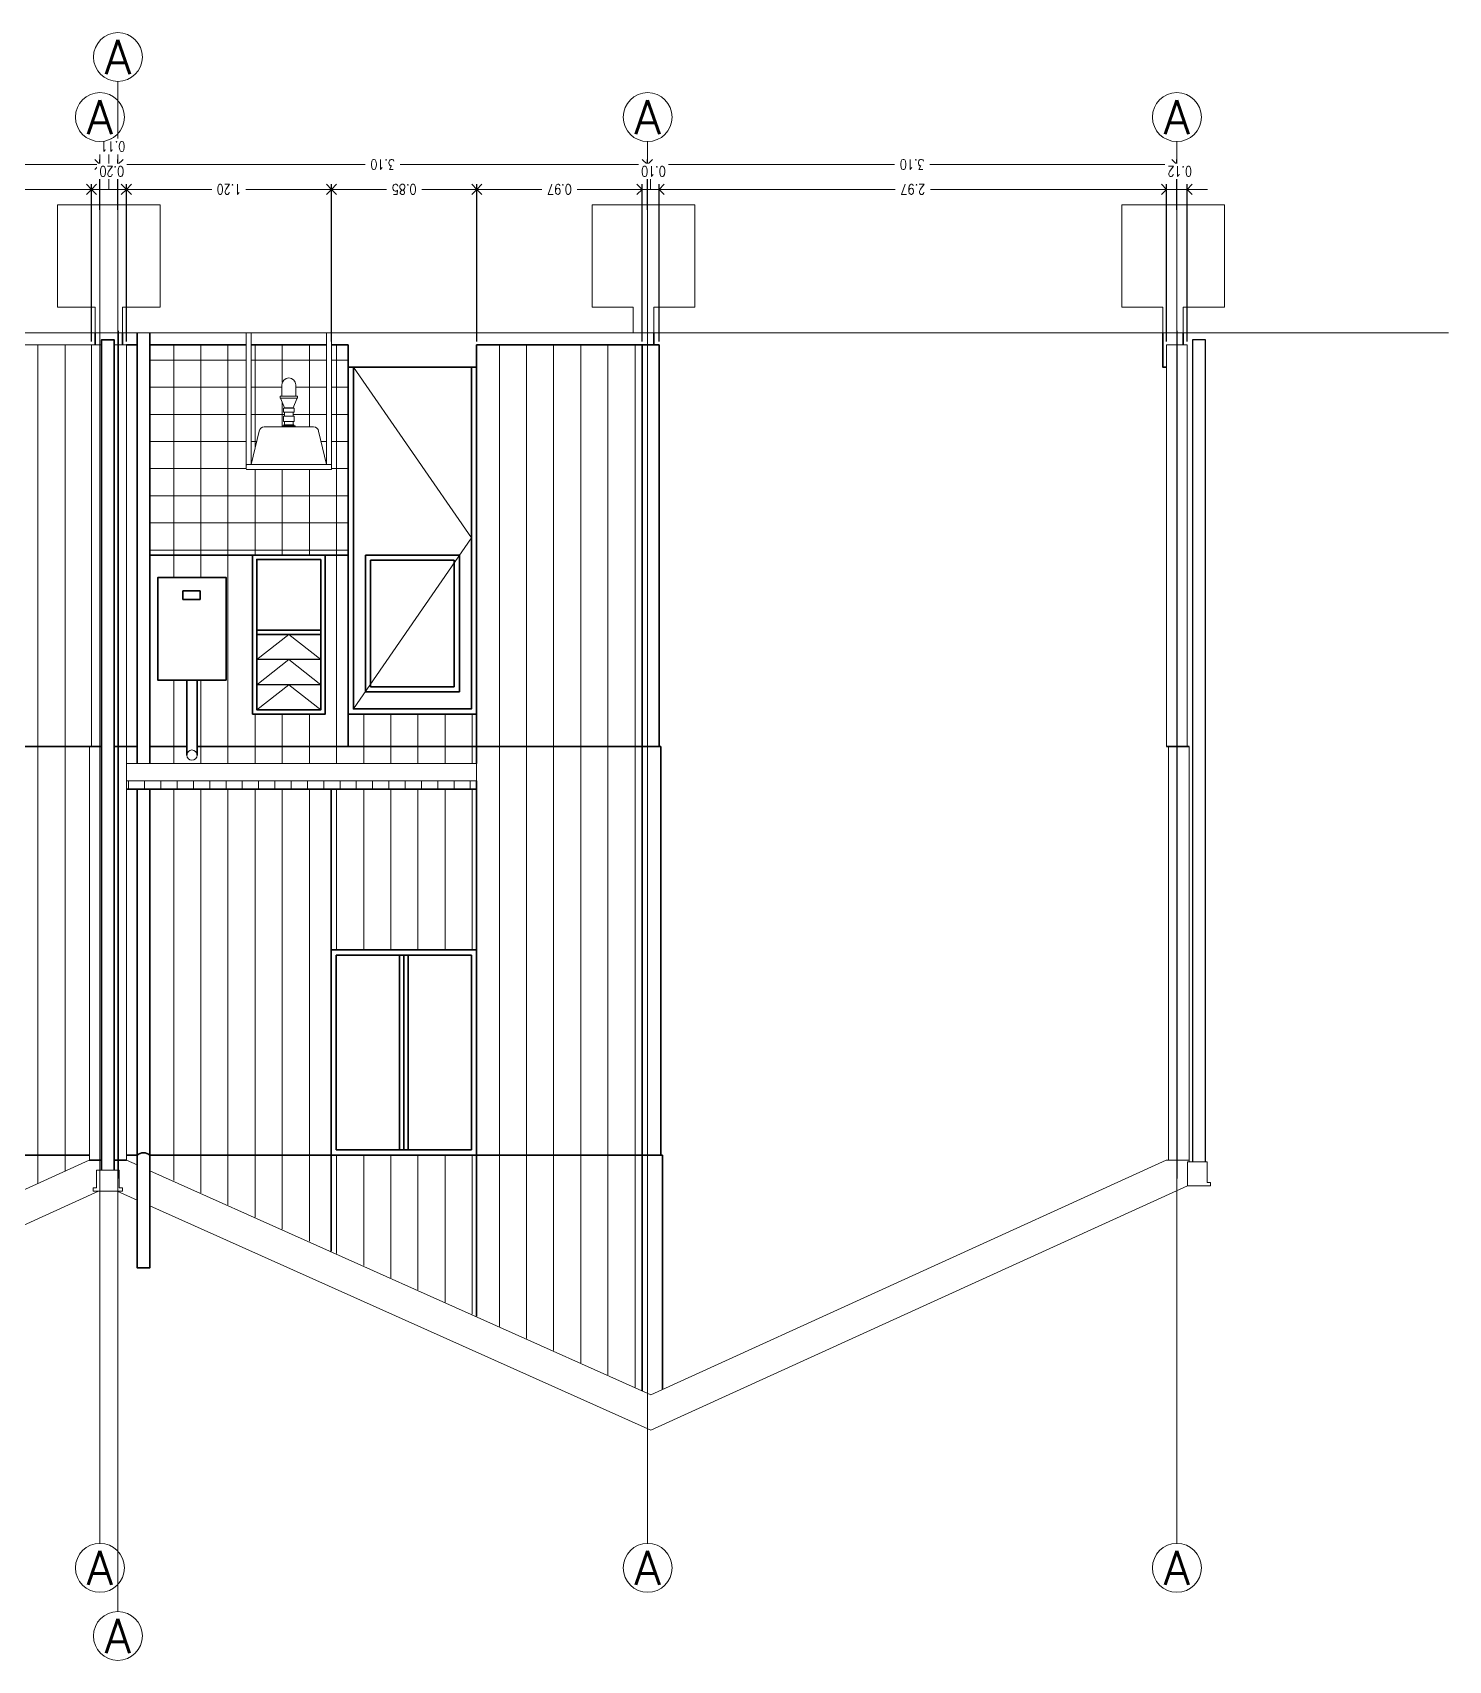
# Model space of a CAD drawing. Header units: metres. Extents: x -2 to 612, y -64 to 156.
# Drawn here: x 393.99 to 402.27, y -32.53 to -23.01 of the extents above; entities that cross this region are included whole.
import ezdxf
from ezdxf.enums import TextEntityAlignment as Align

# ---------------------------------------------------------------- set-up
doc = ezdxf.new("R2010")
doc.units = ezdxf.units.M
doc.header["$LTSCALE"] = 5
doc.header["$MEASUREMENT"] = 0
doc.layers.get('0').update_dxf_attribs({"color": 30})
doc.layers.get('DEFPOINTS').update_dxf_attribs({"color": 210})
doc.layers.add('_AUX', color=210, linetype='Continuous', lineweight=18, plot=False)
for name, color, linetype, lineweight in [('A-ANNO-DIMS', 3, 'Continuous', 18), ('A-ANNO-SYMB', 3, 'Continuous', 18), ('A-ANNO-TEXT', 3, 'Continuous', 18), ('A-ELEV-IDEN', 3, 'Continuous', 18), ('A-ELEV-MBE1', 7, 'Continuous', 35), ('A-ELEV-MBE2', 4, 'Continuous', 25), ('A-ELEV-PATT', 8, 'Continuous', 18), ('A-FURN', 8, 'Continuous', 18)]:
    doc.layers.add(name, color=color, linetype=linetype, lineweight=lineweight)
doc.styles.add('E-ROMANS', font='romans.shx', dxfattribs={"width": 0.8})
doc.dimstyles.new('E-0050_ARW_12', dxfattribs={"dimscale": 0.001, "dimtxt": 60, "dimasz": 60, "dimexe": 30, "dimexo": 20, "dimgap": 30, "dimtad": 0, "dimzin": 0, "dimdsep": 46, "dimtxsty": 'E-ROMANS', "dimblk": 'OPEN90', "dimcen": 30, "dimclrd": 256, "dimclre": 256, "dimclrt": 256, "dimadec": 0, "dimazin": 0, "dimtfac": 1, "dimtmove": 1, "dimatfit": 3, "dimldrblk": 'OPEN90', "dimfxl": 1, "dimtfill": 1, "dimtolj": 1, "dimtzin": 0, "dimlwd": -1, "dimarcsym": 0})
pattern_1 = [(90, (0, 0), (-0.15875, 5e-17), [])]
pattern_2 = [(180, (0, 0), (-2e-17, -0.15875), []), (270, (0, 0), (0.15875, -3e-17), [])]

# ---------------------------------------------------------------- blocks, each defined once
blk = doc.blocks.new('_Open90')
at = {"color": 0, "linetype": 'ByBlock', "lineweight": -2}
for p, q in [((0, 0), (-1, 0)), ((-0.5, 0.5), (0, 0)), ((0, 0), (-0.5, -0.5))]:
    blk.add_line(p, q, dxfattribs=at)
blk = doc.blocks.new('*D868')
at = {"layer": 'A-ANNO-DIMS', "lineweight": -2, "transparency": 16777216}
for p, q in [((391.283, -24.0443), (391.283, -23.7491)), ((394.38, -24.0443), (394.38, -23.7491))]:
    blk.add_line(p, q, dxfattribs=at)
at = {"layer": 'A-ANNO-DIMS', "transparency": 16777216}
for p, q in [((391.343, -23.7791), (392.7284, -23.7791)), ((394.32, -23.7791), (392.9347, -23.7791))]:
    blk.add_line(p, q, dxfattribs=at)
at = {"layer": 'DEFPOINTS', "color": 0, "transparency": 16777216}
for p in [(394.38, -23.7791), (391.283, -24.0643), (394.38, -24.0643)]:
    blk.add_point(p, dxfattribs=at)
at = {"layer": 'A-ANNO-DIMS', "transparency": 16777216, "xscale": 0.06, "yscale": 0.06, "zscale": 0.06, "rotation": 180}
blk.add_blockref('_Open90', (391.283, -23.7791), dxfattribs=at)
at = {"layer": 'A-ANNO-DIMS', "transparency": 16777216, "xscale": 0.06, "yscale": 0.06, "zscale": 0.06}
blk.add_blockref('_Open90', (394.38, -23.7791), dxfattribs=at)
at = {"layer": 'A-ANNO-DIMS', "transparency": 16777216, "insert": (392.8315, -23.7791), "char_height": 0.06, "attachment_point": 5, "rotation": 180, "style": 'E-ROMANS', "bg_fill": 3, "box_fill_scale": 1.25, "bg_fill_color": 256, "bg_fill_true_color": 13158600, "bg_fill_transparency": 0}
blk.add_mtext('\\A1;3.10', dxfattribs=at)
blk = doc.blocks.new('*D869')
at = {"layer": 'A-ANNO-DIMS', "transparency": 16777216}
for p, q in [((394.4327, -23.7791), (394.4327, -23.6741)), ((394.4327, -23.6741), (394.4927, -23.6741)), ((394.32, -23.7791), (394.26, -23.7791)), ((394.38, -23.7791), (394.4853, -23.7791)), ((394.38, -23.7791), (394.4853, -23.7791)), ((394.5453, -23.7791), (394.6053, -23.7791))]:
    blk.add_line(p, q, dxfattribs=at)
at = {"layer": 'A-ANNO-DIMS', "lineweight": -2, "transparency": 16777216}
for p, q in [((394.38, -24.0443), (394.38, -23.7491)), ((394.4853, -24.0443), (394.4853, -23.7491))]:
    blk.add_line(p, q, dxfattribs=at)
at = {"layer": 'DEFPOINTS', "color": 0, "transparency": 16777216}
for p in [(394.4853, -23.7791), (394.38, -24.0643), (394.4853, -24.0643)]:
    blk.add_point(p, dxfattribs=at)
at = {"layer": 'A-ANNO-DIMS', "transparency": 16777216, "insert": (394.4564, -23.6741), "char_height": 0.06, "attachment_point": 5, "rotation": 180, "style": 'E-ROMANS', "bg_fill": 3, "box_fill_scale": 1.25, "bg_fill_color": 256, "bg_fill_true_color": 13158600, "bg_fill_transparency": 0}
blk.add_mtext('\\A1;0.11', dxfattribs=at)
at = {"layer": 'A-ANNO-DIMS', "transparency": 16777216, "xscale": 0.06, "yscale": 0.06, "zscale": 0.06}
blk.add_blockref('_Open90', (394.38, -23.7791), dxfattribs=at)
at = {"layer": 'A-ANNO-DIMS', "transparency": 16777216, "xscale": 0.06, "yscale": 0.06, "zscale": 0.06, "rotation": 180}
blk.add_blockref('_Open90', (394.4853, -23.7791), dxfattribs=at)
blk = doc.blocks.new('*D870')
at = {"layer": 'A-ANNO-DIMS', "lineweight": -2, "transparency": 16777216}
for p, q in [((394.4853, -24.0443), (394.4853, -23.7491)), ((397.5821, -24.0443), (397.5821, -23.7491))]:
    blk.add_line(p, q, dxfattribs=at)
at = {"layer": 'A-ANNO-DIMS', "transparency": 16777216}
for p, q in [((394.5453, -23.7791), (395.9306, -23.7791)), ((397.5221, -23.7791), (396.1368, -23.7791))]:
    blk.add_line(p, q, dxfattribs=at)
at = {"layer": 'DEFPOINTS', "color": 0, "transparency": 16777216}
for p in [(397.5821, -23.7791), (394.4853, -24.0643), (397.5821, -24.0643)]:
    blk.add_point(p, dxfattribs=at)
at = {"layer": 'A-ANNO-DIMS', "transparency": 16777216, "xscale": 0.06, "yscale": 0.06, "zscale": 0.06, "rotation": 180}
blk.add_blockref('_Open90', (394.4853, -23.7791), dxfattribs=at)
at = {"layer": 'A-ANNO-DIMS', "transparency": 16777216, "xscale": 0.06, "yscale": 0.06, "zscale": 0.06}
blk.add_blockref('_Open90', (397.5821, -23.7791), dxfattribs=at)
at = {"layer": 'A-ANNO-DIMS', "transparency": 16777216, "insert": (396.0337, -23.7791), "char_height": 0.06, "attachment_point": 5, "rotation": 180, "style": 'E-ROMANS', "bg_fill": 3, "box_fill_scale": 1.25, "bg_fill_color": 256, "bg_fill_true_color": 13158600, "bg_fill_transparency": 0}
blk.add_mtext('\\A1;3.10', dxfattribs=at)
blk = doc.blocks.new('*D871')
at = {"layer": 'A-ANNO-DIMS', "lineweight": -2, "transparency": 16777216}
for p, q in [((397.5821, -24.0443), (397.5821, -23.7491)), ((400.6791, -24.0443), (400.6791, -23.7491))]:
    blk.add_line(p, q, dxfattribs=at)
at = {"layer": 'A-ANNO-DIMS', "transparency": 16777216}
for p, q in [((397.6421, -23.7791), (399.0274, -23.7791)), ((400.6191, -23.7791), (399.2337, -23.7791))]:
    blk.add_line(p, q, dxfattribs=at)
at = {"layer": 'DEFPOINTS', "color": 0, "transparency": 16777216}
for p in [(400.6791, -23.7791), (397.5821, -24.0643), (400.6791, -24.0643)]:
    blk.add_point(p, dxfattribs=at)
at = {"layer": 'A-ANNO-DIMS', "transparency": 16777216, "xscale": 0.06, "yscale": 0.06, "zscale": 0.06, "rotation": 180}
blk.add_blockref('_Open90', (397.5821, -23.7791), dxfattribs=at)
at = {"layer": 'A-ANNO-DIMS', "transparency": 16777216, "xscale": 0.06, "yscale": 0.06, "zscale": 0.06}
blk.add_blockref('_Open90', (400.6791, -23.7791), dxfattribs=at)
at = {"layer": 'A-ANNO-DIMS', "transparency": 16777216, "insert": (399.1306, -23.7791), "char_height": 0.06, "attachment_point": 5, "rotation": 180, "style": 'E-ROMANS', "bg_fill": 3, "box_fill_scale": 1.25, "bg_fill_color": 256, "bg_fill_true_color": 13158600, "bg_fill_transparency": 0}
blk.add_mtext('\\A1;3.10', dxfattribs=at)
blk = doc.blocks.new('*D1551')
at = {"layer": 'A-ANNO-DIMS', "lineweight": -2, "transparency": 16777216}
for p, q in [((391.3515, -24.8143), (391.3515, -23.8946)), ((394.3305, -24.8143), (394.3305, -23.8946))]:
    blk.add_line(p, q, dxfattribs=at)
at = {"layer": 'A-ANNO-DIMS', "transparency": 16777216}
for p, q in [((391.4115, -23.9246), (392.7379, -23.9246)), ((394.2705, -23.9246), (392.9442, -23.9246))]:
    blk.add_line(p, q, dxfattribs=at)
at = {"layer": 'DEFPOINTS', "color": 0, "transparency": 16777216}
for p in [(394.3305, -23.9246), (391.3515, -24.8343), (394.3305, -24.8343)]:
    blk.add_point(p, dxfattribs=at)
at = {"layer": 'A-ANNO-DIMS', "transparency": 16777216, "xscale": 0.06, "yscale": 0.06, "zscale": 0.06, "rotation": 180}
blk.add_blockref('_Open90', (391.3515, -23.9246), dxfattribs=at)
at = {"layer": 'A-ANNO-DIMS', "transparency": 16777216, "xscale": 0.06, "yscale": 0.06, "zscale": 0.06}
blk.add_blockref('_Open90', (394.3305, -23.9246), dxfattribs=at)
at = {"layer": 'A-ANNO-DIMS', "transparency": 16777216, "insert": (392.841, -23.9246), "char_height": 0.06, "attachment_point": 5, "rotation": 180, "style": 'E-ROMANS', "bg_fill": 3, "box_fill_scale": 1.25, "bg_fill_color": 256, "bg_fill_true_color": 13158600, "bg_fill_transparency": 0}
blk.add_mtext('\\A1;2.98', dxfattribs=at)
blk = doc.blocks.new('*D1552')
at = {"layer": 'A-ANNO-DIMS', "lineweight": -2, "transparency": 16777216}
for p, q in [((394.3305, -24.8143), (394.3305, -23.8946)), ((394.5346, -24.8143), (394.5346, -23.8946))]:
    blk.add_line(p, q, dxfattribs=at)
at = {"layer": 'A-ANNO-DIMS', "transparency": 16777216}
for p, q in [((394.4326, -23.9246), (394.4326, -23.8196)), ((394.4326, -23.8196), (394.4926, -23.8196)), ((394.3905, -23.9246), (394.4746, -23.9246))]:
    blk.add_line(p, q, dxfattribs=at)
at = {"layer": 'DEFPOINTS', "color": 0, "transparency": 16777216}
for p in [(394.5346, -23.9246), (394.3305, -24.8343), (394.5346, -24.8343)]:
    blk.add_point(p, dxfattribs=at)
at = {"layer": 'A-ANNO-DIMS', "transparency": 16777216, "insert": (394.4494, -23.8196), "char_height": 0.06, "attachment_point": 5, "rotation": 180, "style": 'E-ROMANS', "bg_fill": 3, "box_fill_scale": 1.25, "bg_fill_color": 256, "bg_fill_true_color": 13158600, "bg_fill_transparency": 0}
blk.add_mtext('\\A1;0.20', dxfattribs=at)
at = {"layer": 'A-ANNO-DIMS', "transparency": 16777216, "xscale": 0.06, "yscale": 0.06, "zscale": 0.06, "rotation": 180}
blk.add_blockref('_Open90', (394.3305, -23.9246), dxfattribs=at)
at = {"layer": 'A-ANNO-DIMS', "transparency": 16777216, "xscale": 0.06, "yscale": 0.06, "zscale": 0.06}
blk.add_blockref('_Open90', (394.5346, -23.9246), dxfattribs=at)
blk = doc.blocks.new('*D915')
at = {"layer": 'A-ANNO-DIMS', "lineweight": -2, "transparency": 16777216}
for p, q in [((394.5346, -24.8143), (394.5346, -23.8946)), ((395.7346, -24.8143), (395.7346, -23.8946))]:
    blk.add_line(p, q, dxfattribs=at)
at = {"layer": 'A-ANNO-DIMS', "transparency": 16777216}
for p, q in [((394.5946, -23.9246), (395.0349, -23.9246)), ((395.6746, -23.9246), (395.2343, -23.9246))]:
    blk.add_line(p, q, dxfattribs=at)
at = {"layer": 'DEFPOINTS', "color": 0, "transparency": 16777216}
for p in [(395.7346, -23.9246), (394.5346, -24.8343), (395.7346, -24.8343)]:
    blk.add_point(p, dxfattribs=at)
at = {"layer": 'A-ANNO-DIMS', "transparency": 16777216, "xscale": 0.06, "yscale": 0.06, "zscale": 0.06, "rotation": 180}
blk.add_blockref('_Open90', (394.5346, -23.9246), dxfattribs=at)
at = {"layer": 'A-ANNO-DIMS', "transparency": 16777216, "xscale": 0.06, "yscale": 0.06, "zscale": 0.06}
blk.add_blockref('_Open90', (395.7346, -23.9246), dxfattribs=at)
at = {"layer": 'A-ANNO-DIMS', "transparency": 16777216, "insert": (395.1346, -23.9246), "char_height": 0.06, "attachment_point": 5, "rotation": 180, "style": 'E-ROMANS', "bg_fill": 3, "box_fill_scale": 1.25, "bg_fill_color": 256, "bg_fill_true_color": 13158600, "bg_fill_transparency": 0}
blk.add_mtext('\\A1;1.20', dxfattribs=at)
blk = doc.blocks.new('*D916')
at = {"layer": 'A-ANNO-DIMS', "lineweight": -2, "transparency": 16777216}
for p, q in [((395.7346, -24.8143), (395.7346, -23.8946)), ((396.5846, -24.8143), (396.5846, -23.8946))]:
    blk.add_line(p, q, dxfattribs=at)
at = {"layer": 'A-ANNO-DIMS', "transparency": 16777216}
for p, q in [((395.7946, -23.9246), (396.0565, -23.9246)), ((396.5246, -23.9246), (396.2628, -23.9246))]:
    blk.add_line(p, q, dxfattribs=at)
at = {"layer": 'DEFPOINTS', "color": 0, "transparency": 16777216}
for p in [(396.5846, -23.9246), (395.7346, -24.8343), (396.5846, -24.8343)]:
    blk.add_point(p, dxfattribs=at)
at = {"layer": 'A-ANNO-DIMS', "transparency": 16777216, "xscale": 0.06, "yscale": 0.06, "zscale": 0.06, "rotation": 180}
blk.add_blockref('_Open90', (395.7346, -23.9246), dxfattribs=at)
at = {"layer": 'A-ANNO-DIMS', "transparency": 16777216, "xscale": 0.06, "yscale": 0.06, "zscale": 0.06}
blk.add_blockref('_Open90', (396.5846, -23.9246), dxfattribs=at)
at = {"layer": 'A-ANNO-DIMS', "transparency": 16777216, "insert": (396.1596, -23.9246), "char_height": 0.06, "attachment_point": 5, "rotation": 180, "style": 'E-ROMANS', "bg_fill": 3, "box_fill_scale": 1.25, "bg_fill_color": 256, "bg_fill_true_color": 13158600, "bg_fill_transparency": 0}
blk.add_mtext('\\A1;0.85', dxfattribs=at)
blk = doc.blocks.new('*D917')
at = {"layer": 'A-ANNO-DIMS', "lineweight": -2, "transparency": 16777216}
for p, q in [((396.5846, -24.8143), (396.5846, -23.8946)), ((397.5506, -24.8143), (397.5506, -23.8946))]:
    blk.add_line(p, q, dxfattribs=at)
at = {"layer": 'A-ANNO-DIMS', "transparency": 16777216}
for p, q in [((396.6446, -23.9246), (396.9645, -23.9246)), ((397.4906, -23.9246), (397.1708, -23.9246))]:
    blk.add_line(p, q, dxfattribs=at)
at = {"layer": 'DEFPOINTS', "color": 0, "transparency": 16777216}
for p in [(397.5506, -23.9246), (396.5846, -24.8343), (397.5506, -24.8343)]:
    blk.add_point(p, dxfattribs=at)
at = {"layer": 'A-ANNO-DIMS', "transparency": 16777216, "xscale": 0.06, "yscale": 0.06, "zscale": 0.06, "rotation": 180}
blk.add_blockref('_Open90', (396.5846, -23.9246), dxfattribs=at)
at = {"layer": 'A-ANNO-DIMS', "transparency": 16777216, "xscale": 0.06, "yscale": 0.06, "zscale": 0.06}
blk.add_blockref('_Open90', (397.5506, -23.9246), dxfattribs=at)
at = {"layer": 'A-ANNO-DIMS', "transparency": 16777216, "insert": (397.0676, -23.9246), "char_height": 0.06, "attachment_point": 5, "rotation": 180, "style": 'E-ROMANS', "bg_fill": 3, "box_fill_scale": 1.25, "bg_fill_color": 256, "bg_fill_true_color": 13158600, "bg_fill_transparency": 0}
blk.add_mtext('\\A1;0.97', dxfattribs=at)
blk = doc.blocks.new('*D918')
at = {"layer": 'A-ANNO-DIMS', "lineweight": -2, "transparency": 16777216}
for p, q in [((397.5506, -24.8143), (397.5506, -23.8946)), ((397.6506, -24.8143), (397.6506, -23.8946))]:
    blk.add_line(p, q, dxfattribs=at)
at = {"layer": 'A-ANNO-DIMS', "transparency": 16777216}
for p, q in [((397.6006, -23.9246), (397.6006, -23.8196)), ((397.6006, -23.8196), (397.6606, -23.8196)), ((397.4906, -23.9246), (397.4306, -23.9246)), ((397.5506, -23.9246), (397.6506, -23.9246)), ((397.5506, -23.9246), (397.6506, -23.9246)), ((397.7106, -23.9246), (397.7706, -23.9246))]:
    blk.add_line(p, q, dxfattribs=at)
at = {"layer": 'DEFPOINTS', "color": 0, "transparency": 16777216}
for p in [(397.6506, -23.9246), (397.5506, -24.8343), (397.6506, -24.8343)]:
    blk.add_point(p, dxfattribs=at)
at = {"layer": 'A-ANNO-DIMS', "transparency": 16777216, "insert": (397.6175, -23.8196), "char_height": 0.06, "attachment_point": 5, "rotation": 180, "style": 'E-ROMANS', "bg_fill": 3, "box_fill_scale": 1.25, "bg_fill_color": 256, "bg_fill_true_color": 13158600, "bg_fill_transparency": 0}
blk.add_mtext('\\A1;0.10', dxfattribs=at)
at = {"layer": 'A-ANNO-DIMS', "transparency": 16777216, "xscale": 0.06, "yscale": 0.06, "zscale": 0.06}
blk.add_blockref('_Open90', (397.5506, -23.9246), dxfattribs=at)
at = {"layer": 'A-ANNO-DIMS', "transparency": 16777216, "xscale": 0.06, "yscale": 0.06, "zscale": 0.06, "rotation": 180}
blk.add_blockref('_Open90', (397.6506, -23.9246), dxfattribs=at)
blk = doc.blocks.new('*D1553')
at = {"layer": 'A-ANNO-DIMS', "lineweight": -2, "transparency": 16777216}
for p, q in [((397.6506, -24.8143), (397.6506, -23.8946)), ((400.6186, -24.8143), (400.6186, -23.8946))]:
    blk.add_line(p, q, dxfattribs=at)
at = {"layer": 'A-ANNO-DIMS', "transparency": 16777216}
for p, q in [((397.7106, -23.9246), (399.0315, -23.9246)), ((400.5586, -23.9246), (399.2377, -23.9246))]:
    blk.add_line(p, q, dxfattribs=at)
at = {"layer": 'DEFPOINTS', "color": 0, "transparency": 16777216}
for p in [(400.6186, -23.9246), (397.6506, -24.8343), (400.6186, -24.8343)]:
    blk.add_point(p, dxfattribs=at)
at = {"layer": 'A-ANNO-DIMS', "transparency": 16777216, "xscale": 0.06, "yscale": 0.06, "zscale": 0.06, "rotation": 180}
blk.add_blockref('_Open90', (397.6506, -23.9246), dxfattribs=at)
at = {"layer": 'A-ANNO-DIMS', "transparency": 16777216, "xscale": 0.06, "yscale": 0.06, "zscale": 0.06}
blk.add_blockref('_Open90', (400.6186, -23.9246), dxfattribs=at)
at = {"layer": 'A-ANNO-DIMS', "transparency": 16777216, "insert": (399.1346, -23.9246), "char_height": 0.06, "attachment_point": 5, "rotation": 180, "style": 'E-ROMANS', "bg_fill": 3, "box_fill_scale": 1.25, "bg_fill_color": 256, "bg_fill_true_color": 13158600, "bg_fill_transparency": 0}
blk.add_mtext('\\A1;2.97', dxfattribs=at)
blk = doc.blocks.new('*D1554')
at = {"layer": 'A-ANNO-DIMS', "lineweight": -2, "transparency": 16777216}
for p, q in [((400.6186, -24.8143), (400.6186, -23.8946)), ((400.7387, -24.8143), (400.7387, -23.8946))]:
    blk.add_line(p, q, dxfattribs=at)
at = {"layer": 'A-ANNO-DIMS', "transparency": 16777216}
for p, q in [((400.6787, -23.9246), (400.6787, -23.8196)), ((400.6787, -23.8196), (400.7387, -23.8196)), ((400.5586, -23.9246), (400.4986, -23.9246)), ((400.6186, -23.9246), (400.7387, -23.9246)), ((400.6186, -23.9246), (400.7387, -23.9246)), ((400.7987, -23.9246), (400.8587, -23.9246))]:
    blk.add_line(p, q, dxfattribs=at)
at = {"layer": 'DEFPOINTS', "color": 0, "transparency": 16777216}
for p in [(400.7387, -23.9246), (400.6186, -24.8343), (400.7387, -24.8343)]:
    blk.add_point(p, dxfattribs=at)
at = {"layer": 'A-ANNO-DIMS', "transparency": 16777216, "insert": (400.6955, -23.8196), "char_height": 0.06, "attachment_point": 5, "rotation": 180, "style": 'E-ROMANS', "bg_fill": 3, "box_fill_scale": 1.25, "bg_fill_color": 256, "bg_fill_true_color": 13158600, "bg_fill_transparency": 0}
blk.add_mtext('\\A1;0.12', dxfattribs=at)
at = {"layer": 'A-ANNO-DIMS', "transparency": 16777216, "xscale": 0.06, "yscale": 0.06, "zscale": 0.06}
blk.add_blockref('_Open90', (400.6186, -23.9246), dxfattribs=at)
at = {"layer": 'A-ANNO-DIMS', "transparency": 16777216, "xscale": 0.06, "yscale": 0.06, "zscale": 0.06, "rotation": 180}
blk.add_blockref('_Open90', (400.7387, -23.9246), dxfattribs=at)

msp = doc.modelspace()

# ---------------------------------------------------------------- hatches: boundary and pattern name
at = {"layer": 'A-ELEV-PATT'}
h = msp.add_hatch(dxfattribs=at)
h.set_pattern_fill('LINE', color=256, scale=0.05, angle=270, style=0)
h.set_pattern_definition(pattern_1)
h.paths.add_polyline_path([(391.37154, -30.94589), (394.31853, -29.60416), (394.31853, -29.57432), (391.37154, -29.57432)])
h.paths.add_polyline_path([(391.36154, -29.57432), (391.37154, -29.57432), (391.37154, -29.57432), (392.4013, -29.57432), (392.4013, -27.18432), (391.36154, -27.18432)])
h.paths.add_polyline_path([(393.2513, -29.57432), (394.31853, -29.57432), (394.31853, -27.18432), (393.2513, -27.18432)])
h.paths.add_polyline_path([(392.4013, -28.37432), (393.2513, -28.37432), (393.2513, -27.18432), (392.4013, -27.18432)])
h.paths.add_polyline_path([(393.2513, -27.18432), (394.31853, -27.18432), (394.33052, -27.18432), (394.33052, -24.83432), (391.35154, -24.83432), (391.35154, -27.18432), (391.36154, -27.18432), (392.4013, -27.18432), (392.4013, -25.98432), (393.2513, -25.98432)])
h = msp.add_hatch(dxfattribs=at)
h.set_pattern_fill('LINE', color=256, scale=0.05, angle=270, style=0)
h.set_pattern_definition(pattern_1)
h.paths.add_polyline_path([(394.94843, -27.18432), (395.8326, -27.18432), (395.8326, -26.99432), (395.8326, -26.06432), (395.69761, -26.06432), (395.69761, -26.99432), (395.27261, -26.99432), (395.27261, -26.06432), (394.67209, -26.06432), (394.67209, -27.18432), (394.88843, -27.18432), (394.88843, -26.79549), (394.71843, -26.79549), (394.71843, -26.19549), (395.11843, -26.19549), (395.11843, -26.79549), (394.94843, -26.79549)])
h.paths.add_polyline_path([(395.8326, -27.18432), (396.58261, -27.18432), (396.58261, -26.99432), (395.8326, -26.99432)])
h = msp.add_hatch(dxfattribs=at)
h.set_pattern_fill('LINE', color=256, scale=0.05, angle=270, style=0)
h.set_pattern_definition(pattern_1)
h.paths.add_polyline_path([(394.94843, -27.23432, -1), (394.88843, -27.23432), (394.88843, -27.18432), (394.67209, -27.18432), (394.67209, -27.28432), (396.58261, -27.28432), (396.58261, -27.18432), (394.94843, -27.18432)])
h.paths.add_polyline_path([(394.54462, -27.28432), (394.59709, -27.28432), (394.59709, -27.18432), (394.54462, -27.18432)])
h = msp.add_hatch(dxfattribs=at)
h.set_pattern_fill('LINE', color=256, scale=0.03, angle=90, style=0)
h.set_pattern_definition([(270, (-75.60791, 0), (0.09525, -2e-17), [])])
h.paths.add_polyline_path([(394.53462, -27.43432), (396.58261, -27.43432), (396.58261, -27.38432), (394.53462, -27.38432)])

# ---------------------------------------------------------------- linework, layer by layer
at = {"layer": '_AUX'}
for points in [[(394.48819, -29.71069), (394.48819, -24.75326)], [(400.68014, -29.71069), (400.68014, -24.75326)]]:
    msp.add_lwpolyline(points, dxfattribs=at)
at = {"layer": 'A-ANNO-SYMB'}
for p, q in [((394.48533, -23.29345), (394.48509, -32.24485)), ((394.38004, -23.64504), (394.38004, -31.84625)), ((397.58208, -31.84624), (397.58208, -23.64501)), ((400.67909, -23.64503), (400.67909, -31.84624)), ((402.26722, -24.76432), (379.93351, -24.76432)), ((394.38912, -24.83432), (394.33052, -24.83432)), ((394.53462, -24.83432), (394.46412, -24.83432)), ((394.53462, -27.18432), (394.53462, -24.83432)), ((400.61859, -24.83432), (400.61859, -27.18432)), ((400.73872, -27.18432), (400.73872, -24.83432)), ((394.31853, -27.18432), (394.31853, -29.60439)), ((394.53462, -29.60439), (394.53462, -27.18432)), ((400.63061, -27.18432), (400.63061, -29.60439)), ((400.7506, -29.61472), (400.7506, -27.18432)), ((394.53462, -27.28432), (396.58261, -27.28432)), ((396.58261, -27.28432), (396.58261, -27.38432)), ((396.58261, -27.38432), (394.53462, -27.38432))]:
    msp.add_line(p, q, dxfattribs=at)
for points in [[(394.33052, -24.83432), (394.33052, -27.18432)], [(400.73872, -24.83432), (400.61859, -24.83432)], [(394.31801, -29.60439), (391.30291, -30.97714)], [(394.53462, -29.60439), (394.59709, -29.63235)], [(400.61708, -29.60439), (397.60198, -30.97714)], [(400.61708, -29.60439), (400.7506, -29.60439)], [(400.87559, -29.75472), (400.87559, -29.73472), (400.85559, -29.73472), (400.85559, -29.61472), (400.74059, -29.61472), (400.7406, -29.75472)], [(394.67209, -29.66592), (397.60198, -30.97714)], [(394.37261, -29.78611), (391.3033, -31.18353)], [(394.48042, -29.78611), (394.59709, -29.83832)], [(400.7406, -29.75472), (397.60237, -31.18353)], [(400.87559, -29.75472), (400.7406, -29.75472)], [(394.67209, -29.87189), (397.60213, -31.18318)]]:
    msp.add_lwpolyline(points, dxfattribs=at)
msp.add_lwpolyline([(394.34059, -29.78611), (394.51264, -29.78611), (394.51264, -29.76611), (394.49264, -29.76611), (394.49264, -29.66232), (394.36059, -29.66232), (394.36059, -29.76611), (394.34059, -29.76611)], close=True, dxfattribs=at)
for centre, radius in [((394.48543, -23.15042), 0.14303), ((397.58364, -23.50199), 0.14303), ((400.67909, -23.502), 0.14303), ((394.91843, -27.23432), 0.03), ((394.38004, -31.98928), 0.14303), ((397.58364, -31.98926), 0.14303), ((400.67909, -31.98927), 0.14303), ((394.48509, -32.38788), 0.14303)]:
    msp.add_circle(centre, radius, dxfattribs=at)
at = {"layer": 'A-ELEV-IDEN'}
for p, q in [((394.35259, -24.61432), (394.35259, -24.76432)), ((394.51259, -24.61432), (394.51259, -24.76432)), ((397.4996, -24.61432), (397.4996, -24.76432)), ((397.6196, -24.61432), (397.6196, -24.76432)), ((400.59661, -24.61432), (400.59661, -24.76432)), ((400.71661, -24.61432), (400.71661, -24.76432))]:
    msp.add_line(p, q, dxfattribs=at)
for points in [[(395.8626, -26.96432), (396.55261, -25.96432), (395.8626, -24.96432)], [(395.67261, -26.67599), (395.48511, -26.52932), (395.29761, -26.67599)], [(395.67261, -26.82265), (395.48511, -26.67599), (395.29761, -26.82265)], [(395.67261, -26.96932), (395.48511, -26.82265), (395.29761, -26.96932)]]:
    msp.add_lwpolyline(points, dxfattribs=at)
at = {"layer": 'A-ELEV-MBE1'}
for p, q in [((394.35259, -24.83432), (394.35259, -24.76432)), ((394.51259, -24.76432), (394.51259, -24.83432)), ((397.55061, -24.83432), (397.55061, -27.18432)), ((397.65061, -27.18432), (397.65061, -24.83432)), ((396.58261, -24.96432), (395.8326, -24.96432)), ((394.67209, -26.06432), (395.8326, -26.06432)), ((395.9326, -26.06432), (396.48261, -26.06432)), ((395.9326, -26.86432), (395.9326, -26.06432)), ((395.9626, -26.09432), (395.9626, -26.83432)), ((395.9626, -26.09432), (396.45261, -26.09432)), ((396.45261, -26.83432), (396.45261, -26.09432)), ((396.48261, -26.86432), (396.48261, -26.06432)), ((395.9626, -26.83432), (396.45261, -26.83432)), ((395.9326, -26.86432), (396.48261, -26.86432)), ((395.8326, -26.99432), (395.8326, -27.18432)), ((396.58261, -26.99432), (396.58261, -27.18432)), ((391.36154, -27.18432), (394.31853, -27.18432)), ((394.38912, -27.18432), (394.31853, -27.18432)), ((394.46412, -27.18432), (394.53462, -27.18432)), ((394.59709, -27.18432), (394.53462, -27.18432)), ((394.67209, -27.18432), (394.88843, -27.18432)), ((394.94843, -27.18432), (396.58261, -27.18432)), ((396.58261, -27.18432), (397.66061, -27.18432)), ((396.58261, -27.28432), (396.58261, -27.18432)), ((397.55061, -27.18432), (397.55061, -30.95415)), ((397.66061, -29.57432), (397.66061, -27.18432)), ((400.61859, -27.18432), (400.7506, -27.18432)), ((396.58261, -29.57432), (396.58261, -27.38432)), ((396.58261, -27.43432), (394.53462, -27.43432)), ((395.73261, -29.57432), (395.73261, -27.43432)), ((395.73261, -28.37432), (396.58261, -28.37432)), ((395.76261, -28.40432), (396.55261, -28.40432)), ((395.76261, -28.40432), (395.76261, -29.54432)), ((396.13261, -29.54432), (396.13261, -28.40432)), ((396.15761, -29.54432), (396.15761, -28.40432)), ((396.18261, -29.54432), (396.18261, -28.40432)), ((396.55261, -28.40432), (396.55261, -29.54432)), ((391.37154, -29.57432), (394.31853, -29.57432)), ((394.38912, -29.60439), (394.31801, -29.60439)), ((394.38912, -29.60439), (394.31853, -29.60439)), ((394.53462, -29.60439), (394.46412, -29.60439)), ((394.53462, -29.60439), (394.46412, -29.60439)), ((394.59709, -29.57432), (394.53462, -29.57432)), ((397.67061, -29.57432), (394.67209, -29.57432)), ((395.73261, -29.57432), (396.58261, -29.57432)), ((395.73261, -29.57432), (395.73261, -30.13606)), ((395.76261, -29.54432), (396.55261, -29.54432)), ((396.58261, -29.57432), (396.58261, -30.51647))]:
    msp.add_line(p, q, dxfattribs=at)
for points in [[(394.38912, -29.66232), (394.38912, -24.80549), (394.46412, -24.80549), (394.46412, -29.66232)], [(397.6196, -24.76432), (397.6196, -24.83432)], [(400.59659, -24.76432), (400.59659, -24.96432), (400.61859, -24.96432)], [(400.71659, -24.83432), (400.71659, -24.76432)], [(395.8326, -26.99432), (395.8326, -26.99432), (396.58261, -26.99432), (396.58261, -24.96432)], [(395.8626, -24.96432), (395.8626, -26.96432), (396.55261, -26.96432), (396.55261, -24.96432)], [(395.11843, -26.79549), (394.71843, -26.79549), (394.71843, -26.19549), (395.11843, -26.19549), (395.11843, -26.79549)], [(394.96578, -26.324), (394.86578, -26.324), (394.86578, -26.274), (394.96578, -26.274), (394.96578, -26.324)], [(395.67261, -26.50432), (395.29761, -26.50432)], [(395.67261, -26.50432), (395.29761, -26.50432)], [(395.67261, -26.52932), (395.29761, -26.52932)], [(395.67261, -26.52932), (395.29761, -26.52932)], [(394.88843, -26.79549), (394.88843, -27.23432)], [(394.94843, -26.79549), (394.94843, -27.23432)], [(394.59709, -27.43432), (394.59709, -29.57432)], [(394.67209, -27.43432), (394.67209, -29.57432)], [(394.59709, -29.57432), (394.59709, -29.83385), (394.59709, -30.23385), (394.67209, -30.23385), (394.67209, -29.57432)], [(397.67061, -29.57432), (397.67061, -30.94589)]]:
    msp.add_lwpolyline(points, dxfattribs=at)
for points in [[(395.69761, -26.06432), (395.69761, -26.99432), (395.27261, -26.99432), (395.27261, -26.06432)], [(395.67261, -26.08932), (395.67261, -26.96932), (395.29761, -26.96932), (395.29761, -26.08932)]]:
    msp.add_lwpolyline(points, close=True, dxfattribs=at)
msp.add_arc((394.63459, -29.61971), 0.05887, 50.434912, 129.565088, dxfattribs=at)
at = {"layer": 'A-ELEV-MBE2'}
for points in [[(395.67261, -26.67599), (395.29761, -26.67599)], [(395.67261, -26.82265), (395.29761, -26.82265)]]:
    msp.add_lwpolyline(points, dxfattribs=at)
at = {"layer": 'A-FURN'}
for p, q in [((395.44396, -25.13429), (395.44396, -25.06908)), ((395.52586, -25.13429), (395.52586, -25.06908)), ((395.45991, -25.20245), (395.45991, -25.20434)), ((395.45991, -25.20245), (395.50991, -25.20245)), ((395.45991, -25.22858), (395.45991, -25.25166)), ((395.50991, -25.20245), (395.50991, -25.20434)), ((395.50991, -25.22858), (395.50991, -25.25166)), ((395.34052, -25.31432), (395.6297, -25.31432)), ((395.45991, -25.28206), (395.45991, -25.30172)), ((395.50991, -25.28206), (395.50991, -25.30172)), ((395.26511, -25.53432), (395.31093, -25.33939)), ((395.70511, -25.53432), (395.65929, -25.33939)), ((395.24011, -25.53432), (395.73011, -25.53432)), ((395.24011, -25.56432), (395.73011, -25.56432)), ((395.73511, -25.55932), (395.73511, -25.53932))]:
    msp.add_line(p, q, dxfattribs=at)
for points in [[(395.43395, -25.14622), (395.53587, -25.14622), (395.53587, -25.13429), (395.43395, -25.13429)], [(395.45435, -25.22858), (395.51546, -25.22858), (395.51546, -25.20434), (395.45435, -25.20434)], [(395.44751, -25.31432), (395.52231, -25.31432), (395.52231, -25.30862), (395.44751, -25.30862)], [(395.45435, -25.28206), (395.51546, -25.28206), (395.51546, -25.25166), (395.45435, -25.25166)]]:
    msp.add_lwpolyline(points, close=True, dxfattribs=at)
for points in [[(395.45991, -25.20245), (395.43751, -25.15099), (395.43751, -25.14622), (395.43751, -25.14622)], [(395.50991, -25.20245), (395.53231, -25.15099), (395.53231, -25.14622), (395.53231, -25.14622)], [(395.45291, -25.30862), (395.45587, -25.30172), (395.48491, -25.30172)], [(395.51691, -25.30862), (395.51395, -25.30172), (395.48491, -25.30172)]]:
    msp.add_lwpolyline(points, dxfattribs=at)
for centre, radius, start, end in [((395.48491, -25.06908), 0.04095, 0, 180), ((395.34052, -25.34432), 0.03, 90, 170.537678), ((395.6297, -25.34432), 0.03, 9.462322, 90), ((395.24011, -25.53932), 0.005, 90, 180), ((395.24011, -25.55932), 0.005, 180, 270), ((395.73011, -25.53932), 0.005, 0, 90), ((395.73011, -25.55932), 0.005, 270, 0)]:
    msp.add_arc(centre, radius, start, end, dxfattribs=at)

# ---------------------------------------------------------------- texts
at = {"layer": 'A-ANNO-TEXT', "style": 'E-ROMANS'}
for p in [(394.48543, -23.15042), (397.58364, -23.50199), (400.67909, -23.502), (394.38004, -31.98928), (397.58364, -31.98926), (400.67909, -31.98927), (394.48509, -32.38788)]:
    msp.add_attdef('A', text='0.00', height=0.2, dxfattribs=at).set_placement(p, align=Align.MIDDLE_CENTER)

# ---------------------------------------------------------------- next in the draw order: dimensions: what is measured, and where the dimension line sits
at = {"layer": 'A-ANNO-DIMS'}
dim = msp.add_linear_dim(base=(394.38004, -23.77906), p1=(391.28304, -24.06432), p2=(394.38004, -24.06432), dimstyle='E-0050_ARW_12', override={"dimfxl": 0.3}, dxfattribs=at)
dim.commit()
dim.dimension.update_dxf_attribs({"geometry": '*D868', "text_midpoint": (392.83154, -23.77906), "text_rotation": 180})

# ---------------------------------------------------------------- next in the draw order: dimensions: what is measured, and where the dimension line sits
dim = msp.add_linear_dim(base=(394.48532, -23.77906), p1=(394.38004, -24.06432), p2=(394.48532, -24.06432), dimstyle='E-0050_ARW_12', override={"dimfxl": 0.3}, dxfattribs=at)
dim.commit()
dim.dimension.update_dxf_attribs({"geometry": '*D869', "text_midpoint": (394.52268, -23.67406), "text_rotation": 180})

# ---------------------------------------------------------------- next in the draw order: linework, layer by layer
at = {"layer": 'A-ANNO-SYMB'}
msp.add_circle((394.38004, -23.50201), 0.14303, dxfattribs=at)

# ---------------------------------------------------------------- next in the draw order: texts
at = {"layer": 'A-ANNO-TEXT', "style": 'E-ROMANS'}
msp.add_attdef('A', text='0.00', height=0.2, dxfattribs=at).set_placement((394.38004, -23.50201), align=Align.MIDDLE_CENTER)

# ---------------------------------------------------------------- next in the draw order: dimensions: what is measured, and where the dimension line sits
at = {"layer": 'A-ANNO-DIMS'}
dim = msp.add_linear_dim(base=(397.58208, -23.77906), p1=(394.48532, -24.06432), p2=(397.58208, -24.06432), dimstyle='E-0050_ARW_12', override={"dimfxl": 0.3}, dxfattribs=at)
dim.commit()
dim.dimension.update_dxf_attribs({"geometry": '*D870', "text_midpoint": (396.0337, -23.77906), "text_rotation": 180})

# ---------------------------------------------------------------- next in the draw order: linework, layer by layer
at = {"layer": 'A-ELEV-IDEN'}
msp.add_lwpolyline([(394.51259, -24.61432), (394.73259, -24.61432), (394.73259, -24.01432), (394.13259, -24.01432), (394.13259, -24.61432), (394.35259, -24.61432)], dxfattribs=at)

# ---------------------------------------------------------------- next in the draw order: dimensions: what is measured, and where the dimension line sits
at = {"layer": 'A-ANNO-DIMS'}
dim = msp.add_linear_dim(base=(400.67909, -23.77906), p1=(397.58208, -24.06432), p2=(400.67909, -24.06432), dimstyle='E-0050_ARW_12', override={"dimfxl": 0.3}, dxfattribs=at)
dim.commit()
dim.dimension.update_dxf_attribs({"geometry": '*D871', "text_midpoint": (399.13059, -23.77906), "text_rotation": 180})

# ---------------------------------------------------------------- next in the draw order: linework, layer by layer
at = {"layer": 'A-ELEV-IDEN'}
for points in [[(397.6196, -24.61432), (397.8596, -24.61432), (397.8596, -24.01432), (397.2596, -24.01432), (397.2596, -24.61432), (397.4996, -24.61432)], [(400.71661, -24.61432), (400.95661, -24.61432), (400.95661, -24.01432), (400.35661, -24.01432), (400.35661, -24.61432), (400.59661, -24.61432)]]:
    msp.add_lwpolyline(points, dxfattribs=at)

# ---------------------------------------------------------------- next in the draw order: dimensions: what is measured, and where the dimension line sits
at = {"layer": 'A-ANNO-DIMS'}
dim = msp.add_linear_dim(base=(394.33052, -23.92462), p1=(391.35154, -24.83432), p2=(394.33052, -24.83432), dimstyle='E-0050_ARW_12', override={"dimfxl": 0.3}, dxfattribs=at)
dim.commit()
dim.dimension.update_dxf_attribs({"geometry": '*D1551', "text_midpoint": (392.84103, -23.92462), "text_rotation": 180})

# ---------------------------------------------------------------- next in the draw order: dimensions: what is measured, and where the dimension line sits
dim = msp.add_linear_dim(base=(394.53462, -23.92462), p1=(394.33052, -24.83432), p2=(394.53462, -24.83432), dimstyle='E-0050_ARW_12', override={"dimfxl": 0.3}, dxfattribs=at)
dim.commit()
dim.dimension.update_dxf_attribs({"geometry": '*D1552', "text_midpoint": (394.52257, -23.81962), "text_rotation": 180})

# ---------------------------------------------------------------- next in the draw order: linework, layer by layer
at = {"layer": '_AUX'}
msp.add_line((391.35154, -24.83432), (394.33052, -24.83432), dxfattribs=at)

# ---------------------------------------------------------------- next in the draw order: dimensions: what is measured, and where the dimension line sits
at = {"layer": 'A-ANNO-DIMS'}
dim = msp.add_linear_dim(base=(395.73461, -23.92462), p1=(394.53462, -24.83432), p2=(395.73461, -24.83432), dimstyle='E-0050_ARW_12', override={"dimfxl": 0.3}, dxfattribs=at)
dim.commit()
dim.dimension.update_dxf_attribs({"geometry": '*D915', "text_midpoint": (395.13461, -23.92462), "text_rotation": 180})

# ---------------------------------------------------------------- next in the draw order: linework, layer by layer
at = {"layer": 'A-ELEV-MBE1'}
for p, q in [((394.59709, -24.83432), (394.53462, -24.83432)), ((394.67209, -24.83432), (395.23511, -24.83432))]:
    msp.add_line(p, q, dxfattribs=at)
for points in [[(394.59709, -24.76432), (394.59709, -27.28432)], [(394.67209, -24.76432), (394.67209, -27.28432)]]:
    msp.add_lwpolyline(points, dxfattribs=at)
at = {"layer": 'A-FURN'}
for p, q in [((395.23511, -25.55932), (395.23511, -24.76432)), ((395.24011, -24.76432), (395.23511, -24.76432)), ((395.24011, -24.76432), (395.26511, -24.76432)), ((395.26511, -25.53432), (395.26511, -24.76432))]:
    msp.add_line(p, q, dxfattribs=at)

# ---------------------------------------------------------------- next in the draw order: dimensions: what is measured, and where the dimension line sits
at = {"layer": 'A-ANNO-DIMS'}
dim = msp.add_linear_dim(base=(396.58461, -23.92462), p1=(395.73461, -24.83432), p2=(396.58461, -24.83432), dimstyle='E-0050_ARW_12', override={"dimfxl": 0.3}, dxfattribs=at)
dim.commit()
dim.dimension.update_dxf_attribs({"geometry": '*D916', "text_midpoint": (396.15961, -23.92462), "text_rotation": 180})

# ---------------------------------------------------------------- next in the draw order: hatches: boundary and pattern name
at = {"layer": 'A-ELEV-PATT'}
h = msp.add_hatch(dxfattribs=at)
h.set_pattern_fill('NET', color=256, scale=0.05, style=0)
h.set_pattern_definition(pattern_2)
h.paths.add_polyline_path([(395.8326, -26.06432), (394.67209, -26.06432), (394.67209, -24.83432), (395.23511, -24.83432), (395.23511, -25.56432), (395.73511, -25.56432), (395.73511, -24.83432), (395.8326, -24.83432)])
h = msp.add_hatch(dxfattribs=at)
h.set_pattern_fill('NET', color=256, scale=0.05, style=0)
h.set_pattern_definition(pattern_2)
h.paths.add_polyline_path([(395.26511, -25.53432), (395.31093, -25.33939, -0.3666294), (395.34052, -25.31432), (395.44751, -25.31432), (395.44751, -25.30862), (395.45291, -25.30862), (395.45587, -25.30172), (395.45991, -25.30172), (395.45991, -25.28206), (395.45435, -25.28206), (395.45435, -25.25166), (395.45991, -25.25166), (395.45991, -25.22858), (395.45435, -25.22858), (395.45435, -25.20434), (395.45991, -25.20434), (395.45991, -25.20245), (395.43751, -25.15099), (395.43751, -25.14622), (395.43395, -25.14622), (395.43395, -25.13429), (395.44396, -25.13429), (395.44396, -25.06908, -1), (395.52586, -25.06908), (395.52586, -25.13429), (395.53587, -25.13429), (395.53587, -25.14622), (395.53231, -25.14622), (395.53231, -25.15099), (395.50991, -25.20245), (395.50991, -25.20434), (395.51546, -25.20434), (395.51546, -25.22858), (395.50991, -25.22858), (395.50991, -25.25166), (395.51546, -25.25166), (395.51546, -25.28206), (395.50991, -25.28206), (395.50991, -25.30172), (395.51395, -25.30172), (395.51691, -25.30862), (395.52231, -25.30862), (395.52231, -25.31432), (395.6297, -25.31432, -0.3666294), (395.65929, -25.33939), (395.70511, -25.53432), (395.70511, -24.83432), (395.26511, -24.83432)])

# ---------------------------------------------------------------- next in the draw order: linework, layer by layer
at = {"layer": 'A-ELEV-MBE1'}
for p, q in [((395.26511, -24.83432), (395.70511, -24.83432)), ((395.73511, -24.83432), (395.8326, -24.83432)), ((395.8326, -26.99432), (395.8326, -24.83432))]:
    msp.add_line(p, q, dxfattribs=at)
at = {"layer": 'A-FURN'}
for p, q in [((395.70511, -25.53432), (395.70511, -24.76432)), ((395.73011, -24.76432), (395.70511, -24.76432)), ((395.73011, -24.76432), (395.73511, -24.76432)), ((395.73511, -25.55932), (395.73511, -24.76432))]:
    msp.add_line(p, q, dxfattribs=at)

# ---------------------------------------------------------------- next in the draw order: dimensions: what is measured, and where the dimension line sits
at = {"layer": 'A-ANNO-DIMS'}
dim = msp.add_linear_dim(base=(397.55061, -23.92462), p1=(396.58461, -24.83432), p2=(397.55061, -24.83432), dimstyle='E-0050_ARW_12', override={"dimfxl": 0.3}, dxfattribs=at)
dim.commit()
dim.dimension.update_dxf_attribs({"geometry": '*D917', "text_midpoint": (397.06761, -23.92462), "text_rotation": 180})

# ---------------------------------------------------------------- next in the draw order: linework, layer by layer
at = {"layer": 'A-ELEV-MBE1'}
msp.add_line((396.58261, -25.98432), (396.58261, -24.83432), dxfattribs=at)

# ---------------------------------------------------------------- next in the draw order: dimensions: what is measured, and where the dimension line sits
at = {"layer": 'A-ANNO-DIMS'}
dim = msp.add_linear_dim(base=(397.65061, -23.92462), p1=(397.55061, -24.83432), p2=(397.65061, -24.83432), dimstyle='E-0050_ARW_12', override={"dimfxl": 0.3}, dxfattribs=at)
dim.commit()
dim.dimension.update_dxf_attribs({"geometry": '*D918', "text_midpoint": (397.69061, -23.81962), "text_rotation": 180})

# ---------------------------------------------------------------- next in the draw order: hatches: boundary and pattern name
at = {"layer": 'A-ELEV-PATT'}
h = msp.add_hatch(dxfattribs=at)
h.set_pattern_fill('LINE', color=256, scale=0.05, angle=270, style=0)
h.set_pattern_definition(pattern_1)
h.paths.add_polyline_path([(396.58261, -26.99432), (396.58261, -27.18432), (397.55061, -27.18432), (397.55061, -24.83432), (396.58261, -24.83432), (396.58261, -25.98432)])
h.paths.add_polyline_path([(396.58261, -29.57432), (397.55061, -29.57432), (397.55061, -27.18432), (396.58261, -27.18432)])
h.paths.add_polyline_path([(396.58261, -30.51647), (397.55061, -30.94968), (397.55061, -29.57432), (396.58261, -29.57432)])
h.paths.add_polyline_path([(395.73261, -30.13606), (396.58261, -30.51647), (396.58261, -29.57432), (395.73261, -29.57432)])
h.paths.add_polyline_path([(395.73261, -30.13606), (395.73261, -29.57432), (394.67209, -29.57432), (394.67209, -29.66144)])
h.paths.add_polyline_path([(394.67209, -29.57432), (395.73261, -29.57432), (395.73261, -27.43432), (394.67209, -27.43432)])
h.paths.add_polyline_path([(395.73261, -28.37432), (396.58261, -28.37432), (396.58261, -27.43432), (395.73261, -27.43432)])
h.paths.add_polyline_path([(394.54462, -29.57432), (394.59709, -29.57432), (394.59709, -27.43432), (394.54462, -27.43432)])

# ---------------------------------------------------------------- next in the draw order: dimensions: what is measured, and where the dimension line sits
at = {"layer": 'A-ANNO-DIMS'}
dim = msp.add_linear_dim(base=(400.61859, -23.92462), p1=(397.65061, -24.83432), p2=(400.61859, -24.83432), dimstyle='E-0050_ARW_12', override={"dimfxl": 0.3}, dxfattribs=at)
dim.commit()
dim.dimension.update_dxf_attribs({"geometry": '*D1553', "text_midpoint": (399.1346, -23.92462), "text_rotation": 180})

# ---------------------------------------------------------------- next in the draw order: linework, layer by layer
at = {"layer": 'A-ELEV-MBE1'}
msp.add_line((396.58261, -24.83432), (397.65061, -24.83432), dxfattribs=at)

# ---------------------------------------------------------------- next in the draw order: dimensions: what is measured, and where the dimension line sits
at = {"layer": 'A-ANNO-DIMS'}
dim = msp.add_linear_dim(base=(400.73872, -23.92462), p1=(400.61859, -24.83432), p2=(400.73872, -24.83432), dimstyle='E-0050_ARW_12', override={"dimfxl": 0.3}, dxfattribs=at)
dim.commit()
dim.dimension.update_dxf_attribs({"geometry": '*D1554', "text_midpoint": (400.76865, -23.81962), "text_rotation": 180})

# ---------------------------------------------------------------- next in the draw order: linework, layer by layer
at = {"layer": 'A-ELEV-MBE2'}
msp.add_lwpolyline([(400.84559, -29.61472), (400.84559, -24.80549), (400.77059, -24.80549), (400.77059, -29.61472)], dxfattribs=at)

doc.saveas('drawing.dxf')
